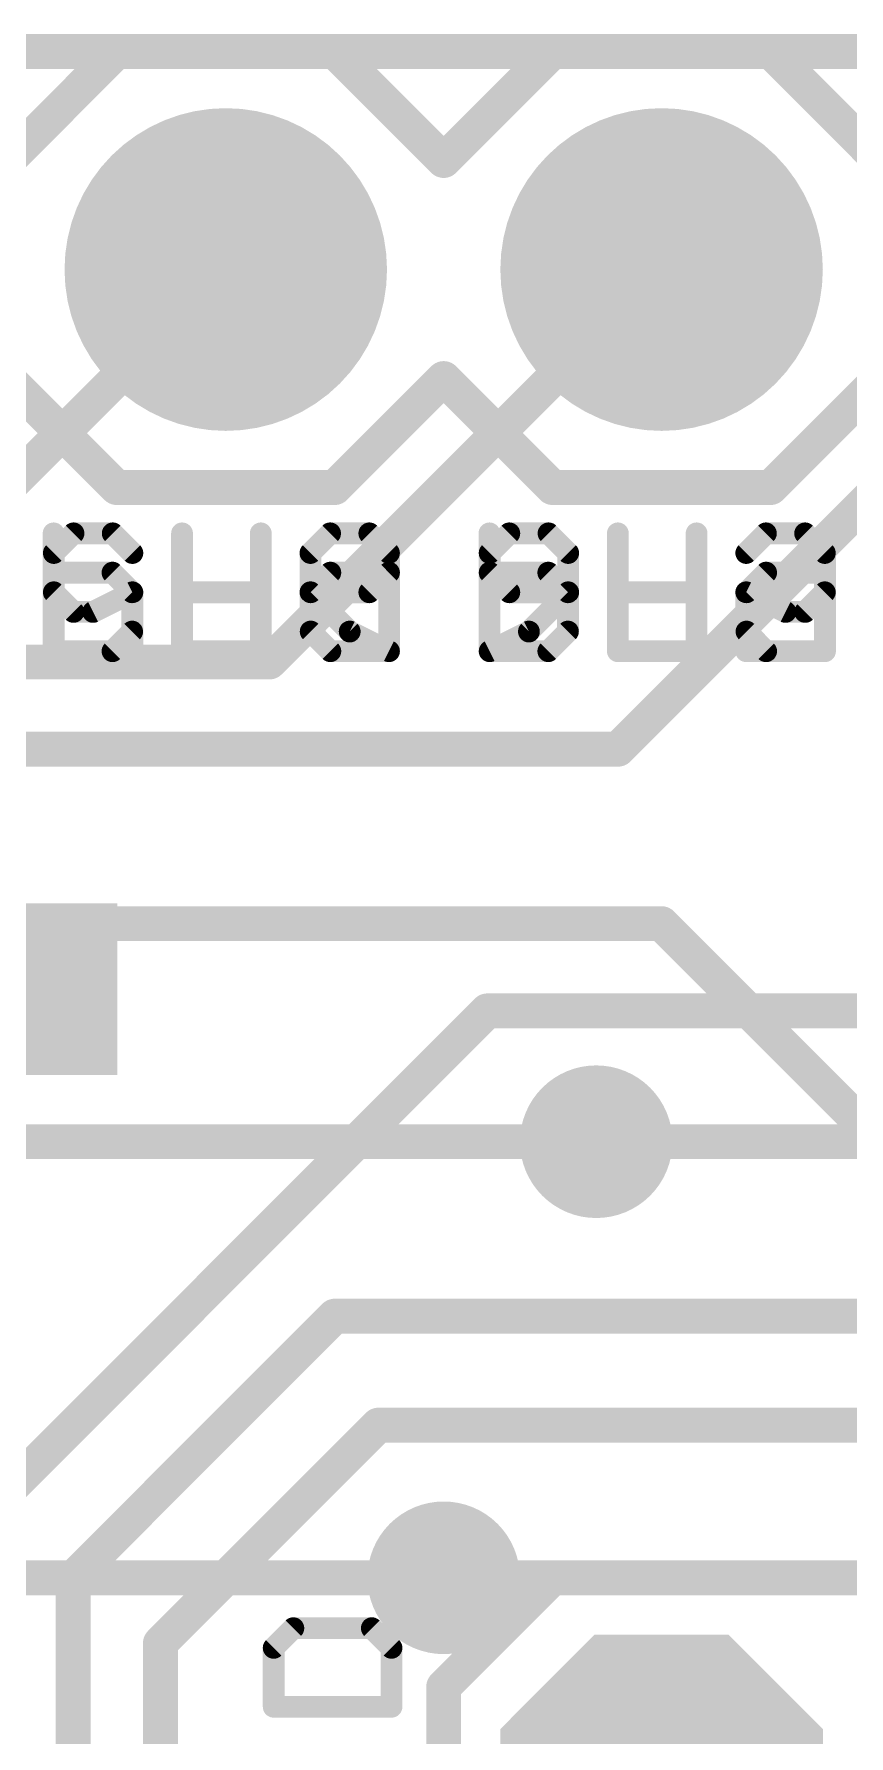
# Model space of a CAD drawing. Extents: x -0.9 to 39.5, y -0.1 to 25.5.
# Drawn here: x 26.82 to 31.57, y 15.59 to 25.5 of the extents above; entities that cross this region are included whole.
import ezdxf

# ---------------------------------------------------------------- set-up
doc = ezdxf.new("R2010")
doc.units = 0
for name, color, linetype in [('1', 12, 'CONTINUOUS'), ('16', 132, 'CONTINUOUS'), ('17', 110, 'CONTINUOUS'), ('18', 110, 'CONTINUOUS'), ('20', 53, 'CONTINUOUS'), ('21', 41, 'CONTINUOUS'), ('22', 40, 'CONTINUOUS')]:
    doc.layers.add(name, color=color, linetype=linetype)

# ---------------------------------------------------------------- blocks, each defined once
blk = doc.blocks.new('RECT')
blk.add_solid([(-0.5, -0.5), (0.5, -0.5), (-0.5, 0.5), (0.5, 0.5)])
blk = doc.blocks.new('OCTAGONP')
at = {"const_width": 0.5}
blk.add_lwpolyline([(-0.25, -0.1036), (-0.25, 0.1036), (-0.1036, 0.25), (0.1036, 0.25), (0.25, 0.1036), (0.25, -0.1036), (0.1036, -0.25), (-0.1036, -0.25), (-0.25, -0.1036), (-0.25, 0.1036)], dxfattribs=at)
blk = doc.blocks.new('ROUNDP')
at = {"const_width": 0.5}
blk.add_lwpolyline([(0, -0.25, 1), (0, 0.25, 1), (0, -0.25)], format="xyb", dxfattribs=at)
blk = doc.blocks.new('ROUNDV')
at = {"const_width": 0.5}
blk.add_lwpolyline([(0, -0.25, 1), (0, 0.25, 1), (0, -0.25)], format="xyb", dxfattribs=at)

msp = doc.modelspace()

# ---------------------------------------------------------------- linework, layer by layer
at = {"layer": '1', "const_width": 0.2032}
for points in [[(39.37, 25.4), (0, 25.4)], [(26.162, 22.352), (27.94, 24.13)], [(28.194, 21.844), (30.48, 24.13)], [(30.226, 21.336), (33.02, 24.13)], [(23.368, 21.844), (28.194, 21.844)], [(23.749, 21.336), (30.226, 21.336)], [(26.543, 16.891), (29.464, 19.812)], [(29.464, 19.812), (33.782, 19.812)], [(38.1, 19.05), (30.099, 19.05)], [(27.051, 16.51), (28.575, 18.034)], [(28.575, 18.034), (32.258, 18.034)], [(27.559, 16.129), (28.829, 17.399)], [(28.829, 17.399), (33.401, 17.399)], [(27.051, 14.859), (27.051, 16.51)], [(29.21, 16.51), (38.1, 16.51)], [(27.559, 14.605), (27.559, 16.129)]]:
    msp.add_lwpolyline(points, dxfattribs=at)
at = {"layer": '1', "const_width": 0.1016}
for points in [[(27.9759, 24.0941, 1), (27.9041, 24.1659)], [(30.5159, 24.0941, 1), (30.4441, 24.1659)], [(28.1581, 21.8799, 1), (28.2299, 21.8081)], [(28.194, 21.7932, 1), (28.194, 21.8948)], [(30.1901, 21.3719, 1), (30.2619, 21.3001)], [(30.226, 21.2852, 1), (30.226, 21.3868)], [(29.464, 19.8628, 1), (29.464, 19.7612)], [(29.4999, 19.7761, 1), (29.4281, 19.8479)], [(30.099, 19.1008, 1), (30.099, 18.9992)], [(28.575, 18.0848, 1), (28.575, 17.9832)], [(28.6109, 17.9981, 1), (28.5391, 18.0699)], [(28.829, 17.4498, 1), (28.829, 17.3482)], [(28.8649, 17.3631, 1), (28.7931, 17.4349)], [(27.1018, 16.51, 1), (27.0002, 16.51)], [(27.0151, 16.5459, 1), (27.0869, 16.4741)], [(29.21, 16.5608, 1), (29.21, 16.4592)], [(27.6098, 16.129, 1), (27.5082, 16.129)], [(27.5231, 16.1649, 1), (27.5949, 16.0931)]]:
    msp.add_lwpolyline(points, format="xyb", dxfattribs=at)
at = {"layer": '16', "const_width": 0.2032}
for points in [[(0, 25.4), (39.37, 25.4)], [(30.48, 20.32), (15.24, 20.32)], [(31.75, 19.05), (30.48, 20.32)], [(17.399, 19.05), (30.099, 19.05)], [(21.59, 16.51), (29.21, 16.51)]]:
    msp.add_lwpolyline(points, dxfattribs=at)
at = {"layer": '16', "const_width": 0.1016}
for points in [[(30.5159, 20.3559, 1), (30.4441, 20.2841)], [(30.48, 20.2692, 1), (30.48, 20.3708)], [(30.099, 18.9992, 1), (30.099, 19.1008)], [(29.21, 16.4592, 1), (29.21, 16.5608)]]:
    msp.add_lwpolyline(points, format="xyb", dxfattribs=at)
at = {"layer": '20', "const_width": 0.2032}
msp.add_lwpolyline([(39.37, 25.4), (0, 25.4)], dxfattribs=at)
at = {"layer": '21'}
for points, const_width in [([(26.9381, 22.4789), (27.0525, 22.5933)], 0.127), ([(27.0525, 22.5933), (27.2813, 22.5933)], 0.127), ([(27.2813, 22.5933), (27.3957, 22.4789)], 0.127), ([(28.1441, 22.5933), (28.1441, 21.9069)], 0.127), ([(28.8925, 22.5933), (28.8925, 21.9069)], 0.127), ([(29.5925, 22.5933), (29.4781, 22.4789)], 0.127), ([(29.8213, 22.5933), (29.5925, 22.5933)], 0.127), ([(29.9357, 22.4789), (29.8213, 22.5933)], 0.127), ([(30.6841, 22.5933), (30.6841, 21.9069)], 0.127), ([(31.4325, 22.5933), (31.4325, 21.9069)], 0.127), ([(26.9381, 22.2501), (26.9381, 22.4789)], 0.127), ([(29.4781, 22.4789), (29.4781, 22.3645)], 0.127), ([(29.9357, 22.2501), (29.9357, 22.4789)], 0.127), ([(28.4349, 22.2501), (28.5493, 22.3645)], 0.127), ([(28.5493, 22.3645), (28.8925, 22.3645)], 0.127), ([(29.4781, 22.3645), (29.5925, 22.2501)], 0.127), ([(30.9749, 22.2501), (31.0893, 22.3645)], 0.127), ([(31.0893, 22.3645), (31.4325, 22.3645)], 0.127), ([(27.0525, 22.1357), (26.9381, 22.2501)], 0.127), ([(27.3957, 22.2501), (27.1669, 22.1357)], 0.127), ([(27.3957, 21.9069), (27.3957, 22.2501)], 0.127), ([(28.1441, 22.2501), (27.9153, 22.2501)], 0.127), ([(28.4349, 22.0213), (28.4349, 22.2501)], 0.127), ([(29.5925, 22.2501), (29.9357, 22.2501)], 0.127), ([(29.7069, 22.0213), (29.9357, 22.2501)], 0.127), ([(30.6841, 22.2501), (30.4553, 22.2501)], 0.127), ([(30.9749, 22.0213), (30.9749, 22.2501)], 0.127), ([(27.1669, 22.1357), (27.0525, 22.1357)], 0.127), ([(28.5493, 21.9069), (28.4349, 22.0213)], 0.127), ([(29.4781, 21.9069), (29.7069, 22.0213)], 0.127), ([(31.0893, 21.9069), (30.9749, 22.0213)], 0.127), ([(26.9381, 21.9069), (27.3957, 21.9069)], 0.127), ([(28.1441, 21.9069), (27.6865, 21.9069)], 0.127), ([(28.8925, 21.9069), (28.5493, 21.9069)], 0.127), ([(30.6841, 21.9069), (30.2265, 21.9069)], 0.127), ([(31.4325, 21.9069), (31.0893, 21.9069)], 0.127), ([(29.21, 15.875), (29.845, 16.51)], 0.2032), ([(29.845, 16.51), (33.655, 16.51)], 0.2032), ([(29.21, 14.605), (29.21, 15.875)], 0.2032)]:
    msp.add_lwpolyline(points, dxfattribs=dict(at, const_width=const_width))
for points, const_width in [([(27.0525, 22.6251, 1), (27.0525, 22.5616)], 0.0635), ([(27.0749, 22.5708, 1), (27.03, 22.6158)], 0.0635), ([(27.3037, 22.6158, 1), (27.2588, 22.5708)], 0.0635), ([(27.2813, 22.5616, 1), (27.2813, 22.6251)], 0.0635), ([(28.1758, 22.5933, 1), (28.1123, 22.5933)], 0.0635), ([(28.9243, 22.5933, 1), (28.8608, 22.5933)], 0.0635), ([(29.5925, 22.6251, 1), (29.5925, 22.5616)], 0.0635), ([(29.6149, 22.5708, 1), (29.57, 22.6158)], 0.0635), ([(29.8437, 22.6158, 1), (29.7988, 22.5708)], 0.0635), ([(29.8213, 22.5616, 1), (29.8213, 22.6251)], 0.0635), ([(30.7158, 22.5933, 1), (30.6523, 22.5933)], 0.0635), ([(31.4642, 22.5933, 1), (31.4008, 22.5933)], 0.0635), ([(26.9698, 22.4789, 1), (26.9063, 22.4789)], 0.0635), ([(26.9156, 22.5014, 1), (26.9605, 22.4565)], 0.0635), ([(27.3732, 22.4565, 1), (27.4181, 22.5014)], 0.0635), ([(29.5098, 22.4789, 1), (29.4463, 22.4789)], 0.0635), ([(29.4556, 22.5014, 1), (29.5005, 22.4565)], 0.0635), ([(29.9674, 22.4789, 1), (29.9039, 22.4789)], 0.0635), ([(29.9132, 22.4565, 1), (29.9581, 22.5014)], 0.0635), ([(28.5493, 22.3963, 1), (28.5493, 22.3328)], 0.0635), ([(28.5718, 22.3421, 1), (28.5269, 22.387)], 0.0635), ([(28.8925, 22.3328, 1), (28.8925, 22.3963)], 0.0635), ([(29.5005, 22.387, 1), (29.4556, 22.3421)], 0.0635), ([(31.0893, 22.3963, 1), (31.0893, 22.3328)], 0.0635), ([(31.1118, 22.3421, 1), (31.0669, 22.387)], 0.0635), ([(31.4325, 22.3328, 1), (31.4325, 22.3963)], 0.0635), ([(26.9605, 22.2726, 1), (26.9156, 22.2277)], 0.0635), ([(27.4274, 22.2501, 1), (27.3639, 22.2501)], 0.0635), ([(27.4099, 22.2217, 1), (27.3815, 22.2785)], 0.0635), ([(27.9153, 22.2819, 1), (27.9153, 22.2184)], 0.0635), ([(28.1441, 22.2184, 1), (28.1441, 22.2819)], 0.0635), ([(28.4667, 22.2501, 1), (28.4032, 22.2501)], 0.0635), ([(28.4125, 22.2726, 1), (28.4574, 22.2277)], 0.0635), ([(29.4463, 22.3645, 1), (29.5098, 22.3645)], 0.0635), ([(29.5925, 22.2819, 1), (29.5925, 22.2184)], 0.0635), ([(29.57, 22.2277, 1), (29.6149, 22.2726)], 0.0635), ([(29.9581, 22.2277, 1), (29.9132, 22.2726)], 0.0635), ([(29.9357, 22.2184, 1), (29.9357, 22.2819)], 0.0635), ([(30.4553, 22.2819, 1), (30.4553, 22.2184)], 0.0635), ([(30.6841, 22.2184, 1), (30.6841, 22.2819)], 0.0635), ([(31.0067, 22.2501, 1), (30.9432, 22.2501)], 0.0635), ([(30.9525, 22.2726, 1), (30.9974, 22.2277)], 0.0635), ([(26.9063, 22.2501, 1), (26.9698, 22.2501)], 0.0635), ([(29.9039, 22.2501, 1), (29.9674, 22.2501)], 0.0635), ([(27.0525, 22.1675, 1), (27.0525, 22.104)], 0.0635), ([(27.03, 22.1133, 1), (27.0749, 22.1582)], 0.0635), ([(27.1527, 22.1641, 1), (27.1811, 22.1073)], 0.0635), ([(27.1669, 22.104, 1), (27.1669, 22.1675)], 0.0635), ([(28.4032, 22.0213, 1), (28.4667, 22.0213)], 0.0635), ([(28.4574, 22.0438, 1), (28.4125, 21.9989)], 0.0635), ([(29.6844, 22.0438, 1), (29.7293, 21.9989)], 0.0635), ([(29.7211, 21.9929, 1), (29.6927, 22.0497)], 0.0635), ([(30.9974, 22.0438, 1), (30.9525, 21.9989)], 0.0635), ([(30.9432, 22.0213, 1), (31.0067, 22.0213)], 0.0635), ([(26.9381, 21.9387, 1), (26.9381, 21.8752)], 0.0635), ([(27.3639, 21.9069, 1), (27.4274, 21.9069)], 0.0635), ([(27.3957, 21.8752, 1), (27.3957, 21.9387)], 0.0635), ([(27.6865, 21.9387, 1), (27.6865, 21.8752)], 0.0635), ([(28.1123, 21.9069, 1), (28.1758, 21.9069)], 0.0635), ([(28.1441, 21.8752, 1), (28.1441, 21.9387)], 0.0635), ([(28.5493, 21.9387, 1), (28.5493, 21.8752)], 0.0635), ([(28.5269, 21.8845, 1), (28.5718, 21.9294)], 0.0635), ([(28.8608, 21.9069, 1), (28.9243, 21.9069)], 0.0635), ([(28.8925, 21.8752, 1), (28.8925, 21.9387)], 0.0635), ([(29.4639, 21.9353, 1), (29.4923, 21.8785)], 0.0635), ([(30.2265, 21.9387, 1), (30.2265, 21.8752)], 0.0635), ([(30.6523, 21.9069, 1), (30.7158, 21.9069)], 0.0635), ([(30.6841, 21.8752, 1), (30.6841, 21.9387)], 0.0635), ([(31.0893, 21.9387, 1), (31.0893, 21.8752)], 0.0635), ([(31.0669, 21.8845, 1), (31.1118, 21.9294)], 0.0635), ([(31.4008, 21.9069, 1), (31.4642, 21.9069)], 0.0635), ([(31.4325, 21.8752, 1), (31.4325, 21.9387)], 0.0635), ([(29.845, 16.5608, 1), (29.845, 16.4592)], 0.1016), ([(29.8809, 16.4741, 1), (29.8091, 16.5459)], 0.1016), ([(29.2608, 15.875, 1), (29.1592, 15.875)], 0.1016), ([(29.1741, 15.9109, 1), (29.2459, 15.8391)], 0.1016)]:
    msp.add_lwpolyline(points, format="xyb", dxfattribs=dict(at, const_width=const_width))
at = {"layer": '22'}
for points, const_width in [([(26.67, 24.765), (27.305, 25.4)], 0.2032), ([(28.575, 25.4), (27.305, 25.4)], 0.2032), ([(29.21, 24.765), (28.575, 25.4)], 0.2032), ([(29.21, 24.765), (29.845, 25.4)], 0.2032), ([(31.115, 25.4), (29.845, 25.4)], 0.2032), ([(31.75, 24.765), (31.115, 25.4)], 0.2032), ([(27.305, 22.86), (26.67, 23.495)], 0.2032), ([(28.575, 22.86), (29.21, 23.495)], 0.2032), ([(29.845, 22.86), (29.21, 23.495)], 0.2032), ([(31.115, 22.86), (31.75, 23.495)], 0.2032), ([(27.305, 22.86), (28.575, 22.86)], 0.2032), ([(29.845, 22.86), (31.115, 22.86)], 0.2032), ([(26.9367, 22.5933), (26.9367, 21.9069)], 0.127), ([(27.6851, 22.5933), (27.6851, 21.9069)], 0.127), ([(28.4335, 22.4789), (28.5479, 22.5933)], 0.127), ([(28.5479, 22.5933), (28.7767, 22.5933)], 0.127), ([(28.7767, 22.5933), (28.8911, 22.4789)], 0.127), ([(29.4767, 22.5933), (29.4767, 21.9069)], 0.127), ([(30.2251, 22.5933), (30.2251, 21.9069)], 0.127), ([(31.0879, 22.5933), (30.9735, 22.4789)], 0.127), ([(31.3167, 22.5933), (31.0879, 22.5933)], 0.127), ([(31.4311, 22.4789), (31.3167, 22.5933)], 0.127), ([(28.4335, 22.2501), (28.4335, 22.4789)], 0.127), ([(28.8911, 22.4789), (28.8911, 22.3645)], 0.127), ([(31.4311, 22.2501), (31.4311, 22.4789)], 0.127), ([(27.2799, 22.3645), (26.9367, 22.3645)], 0.127), ([(27.3943, 22.2501), (27.2799, 22.3645)], 0.127), ([(28.8911, 22.3645), (28.7767, 22.2501)], 0.127), ([(29.8199, 22.3645), (29.4767, 22.3645)], 0.127), ([(29.9343, 22.2501), (29.8199, 22.3645)], 0.127), ([(27.3943, 22.0213), (27.3943, 22.2501)], 0.127), ([(27.6851, 22.2501), (27.9139, 22.2501)], 0.127), ([(28.6623, 22.0213), (28.4335, 22.2501)], 0.127), ([(28.7767, 22.2501), (28.4335, 22.2501)], 0.127), ([(29.9343, 22.0213), (29.9343, 22.2501)], 0.127), ([(30.2251, 22.2501), (30.4539, 22.2501)], 0.127), ([(30.9735, 21.9069), (30.9735, 22.2501)], 0.127), ([(30.9735, 22.2501), (31.2023, 22.1357)], 0.127), ([(31.3167, 22.1357), (31.4311, 22.2501)], 0.127), ([(31.2023, 22.1357), (31.3167, 22.1357)], 0.127), ([(27.2799, 21.9069), (27.3943, 22.0213)], 0.127), ([(28.8911, 21.9069), (28.6623, 22.0213)], 0.127), ([(29.8199, 21.9069), (29.9343, 22.0213)], 0.127), ([(26.9367, 21.9069), (27.2799, 21.9069)], 0.127), ([(27.6851, 21.9069), (28.1427, 21.9069)], 0.127), ([(29.4767, 21.9069), (29.8199, 21.9069)], 0.127), ([(30.2251, 21.9069), (30.6827, 21.9069)], 0.127), ([(31.4311, 21.9069), (30.9735, 21.9069)], 0.127), ([(28.2194, 16.1021), (28.3338, 16.2165)], 0.127), ([(28.3338, 16.2165), (28.7914, 16.2165)], 0.127), ([(28.7914, 16.2165), (28.9058, 16.1021)], 0.127), ([(28.2194, 15.7589), (28.2194, 16.1021)], 0.127), ([(28.9058, 16.1021), (28.9058, 15.7589)], 0.127), ([(28.9058, 15.7589), (28.2194, 15.7589)], 0.127)]:
    msp.add_lwpolyline(points, dxfattribs=dict(at, const_width=const_width))
for points, const_width in [([(27.305, 25.4508, 1), (27.305, 25.3492)], 0.1016), ([(27.3409, 25.3641, 1), (27.2691, 25.4359)], 0.1016), ([(28.6109, 25.4359, 1), (28.5391, 25.3641)], 0.1016), ([(28.575, 25.3492, 1), (28.575, 25.4508)], 0.1016), ([(29.845, 25.4508, 1), (29.845, 25.3492)], 0.1016), ([(29.8809, 25.3641, 1), (29.8091, 25.4359)], 0.1016), ([(31.1509, 25.4359, 1), (31.0791, 25.3641)], 0.1016), ([(31.115, 25.3492, 1), (31.115, 25.4508)], 0.1016), ([(29.1741, 24.8009, 1), (29.2459, 24.7291)], 0.1016), ([(29.1741, 24.7291, 1), (29.2459, 24.8009)], 0.1016), ([(29.2459, 23.5309, 1), (29.1741, 23.4591)], 0.1016), ([(29.2459, 23.4591, 1), (29.1741, 23.5309)], 0.1016), ([(27.305, 22.9108, 1), (27.305, 22.8092)], 0.1016), ([(27.2691, 22.8241, 1), (27.3409, 22.8959)], 0.1016), ([(28.5391, 22.8959, 1), (28.6109, 22.8241)], 0.1016), ([(28.575, 22.8092, 1), (28.575, 22.9108)], 0.1016), ([(29.845, 22.9108, 1), (29.845, 22.8092)], 0.1016), ([(29.8091, 22.8241, 1), (29.8809, 22.8959)], 0.1016), ([(31.0791, 22.8959, 1), (31.1509, 22.8241)], 0.1016), ([(31.115, 22.8092, 1), (31.115, 22.9108)], 0.1016), ([(26.9685, 22.5933, 1), (26.905, 22.5933)], 0.0635), ([(27.7169, 22.5933, 1), (27.6534, 22.5933)], 0.0635), ([(28.5479, 22.6251, 1), (28.5479, 22.5616)], 0.0635), ([(28.5704, 22.5708, 1), (28.5255, 22.6158)], 0.0635), ([(28.7992, 22.6158, 1), (28.7543, 22.5708)], 0.0635), ([(28.7767, 22.5616, 1), (28.7767, 22.6251)], 0.0635), ([(29.5084, 22.5933, 1), (29.445, 22.5933)], 0.0635), ([(30.2569, 22.5933, 1), (30.1934, 22.5933)], 0.0635), ([(31.0879, 22.6251, 1), (31.0879, 22.5616)], 0.0635), ([(31.1104, 22.5708, 1), (31.0655, 22.6158)], 0.0635), ([(31.3392, 22.6158, 1), (31.2943, 22.5708)], 0.0635), ([(31.3167, 22.5616, 1), (31.3167, 22.6251)], 0.0635), ([(28.4653, 22.4789, 1), (28.4018, 22.4789)], 0.0635), ([(28.4111, 22.5014, 1), (28.456, 22.4565)], 0.0635), ([(28.9229, 22.4789, 1), (28.8594, 22.4789)], 0.0635), ([(28.8687, 22.4565, 1), (28.9136, 22.5014)], 0.0635), ([(30.9511, 22.5014, 1), (30.996, 22.4565)], 0.0635), ([(31.4629, 22.4789, 1), (31.3994, 22.4789)], 0.0635), ([(31.4087, 22.4565, 1), (31.4536, 22.5014)], 0.0635), ([(26.9367, 22.3963, 1), (26.9367, 22.3328)], 0.0635), ([(27.3023, 22.387, 1), (27.2574, 22.3421)], 0.0635), ([(27.2799, 22.3328, 1), (27.2799, 22.3963)], 0.0635), ([(28.9136, 22.3421, 1), (28.8687, 22.387)], 0.0635), ([(29.4767, 22.3963, 1), (29.4767, 22.3328)], 0.0635), ([(29.8423, 22.387, 1), (29.7974, 22.3421)], 0.0635), ([(29.8199, 22.3328, 1), (29.8199, 22.3963)], 0.0635), ([(27.426, 22.2501, 1), (27.3625, 22.2501)], 0.0635), ([(27.3718, 22.2277, 1), (27.4167, 22.2726)], 0.0635), ([(27.6851, 22.2819, 1), (27.6851, 22.2184)], 0.0635), ([(27.9139, 22.2184, 1), (27.9139, 22.2819)], 0.0635), ([(28.4335, 22.2819, 1), (28.4335, 22.2184)], 0.0635), ([(28.456, 22.2726, 1), (28.4111, 22.2277)], 0.0635), ([(28.7543, 22.2726, 1), (28.7992, 22.2277)], 0.0635), ([(28.7767, 22.2184, 1), (28.7767, 22.2819)], 0.0635), ([(28.8594, 22.3645, 1), (28.9229, 22.3645)], 0.0635), ([(29.966, 22.2501, 1), (29.9025, 22.2501)], 0.0635), ([(29.9118, 22.2277, 1), (29.9567, 22.2726)], 0.0635), ([(30.2251, 22.2819, 1), (30.2251, 22.2184)], 0.0635), ([(30.4539, 22.2184, 1), (30.4539, 22.2819)], 0.0635), ([(30.9877, 22.2785, 1), (30.9593, 22.2217)], 0.0635), ([(31.0053, 22.2501, 1), (30.9418, 22.2501)], 0.0635), ([(31.4536, 22.2277, 1), (31.4087, 22.2726)], 0.0635), ([(28.4018, 22.2501, 1), (28.4653, 22.2501)], 0.0635), ([(31.3994, 22.2501, 1), (31.4629, 22.2501)], 0.0635), ([(31.2023, 22.1675, 1), (31.2023, 22.104)], 0.0635), ([(31.1881, 22.1073, 1), (31.2165, 22.1641)], 0.0635), ([(31.2943, 22.1582, 1), (31.3392, 22.1133)], 0.0635), ([(31.3167, 22.104, 1), (31.3167, 22.1675)], 0.0635), ([(27.3625, 22.0213, 1), (27.426, 22.0213)], 0.0635), ([(27.4167, 21.9989, 1), (27.3718, 22.0438)], 0.0635), ([(28.6765, 22.0497, 1), (28.6481, 21.9929)], 0.0635), ([(28.6399, 21.9989, 1), (28.6848, 22.0438)], 0.0635), ([(29.9025, 22.0213, 1), (29.966, 22.0213)], 0.0635), ([(29.9567, 21.9989, 1), (29.9118, 22.0438)], 0.0635), ([(26.9367, 21.9387, 1), (26.9367, 21.8752)], 0.0635), ([(26.905, 21.9069, 1), (26.9685, 21.9069)], 0.0635), ([(27.2574, 21.9294, 1), (27.3023, 21.8845)], 0.0635), ([(27.2799, 21.8752, 1), (27.2799, 21.9387)], 0.0635), ([(27.6851, 21.9387, 1), (27.6851, 21.8752)], 0.0635), ([(27.6534, 21.9069, 1), (27.7169, 21.9069)], 0.0635), ([(28.1427, 21.8752, 1), (28.1427, 21.9387)], 0.0635), ([(28.8769, 21.8785, 1), (28.9053, 21.9353)], 0.0635), ([(29.4767, 21.9387, 1), (29.4767, 21.8752)], 0.0635), ([(29.445, 21.9069, 1), (29.5084, 21.9069)], 0.0635), ([(29.7974, 21.9294, 1), (29.8423, 21.8845)], 0.0635), ([(29.8199, 21.8752, 1), (29.8199, 21.9387)], 0.0635), ([(30.2251, 21.9387, 1), (30.2251, 21.8752)], 0.0635), ([(30.1934, 21.9069, 1), (30.2569, 21.9069)], 0.0635), ([(30.6827, 21.8752, 1), (30.6827, 21.9387)], 0.0635), ([(30.9735, 21.9387, 1), (30.9735, 21.8752)], 0.0635), ([(30.9418, 21.9069, 1), (31.0053, 21.9069)], 0.0635), ([(31.4311, 21.8752, 1), (31.4311, 21.9387)], 0.0635), ([(28.3338, 16.2483, 1), (28.3338, 16.1848)], 0.0635), ([(28.3562, 16.1941, 1), (28.3113, 16.239)], 0.0635), ([(28.8138, 16.239, 1), (28.7689, 16.1941)], 0.0635), ([(28.7914, 16.1848, 1), (28.7914, 16.2483)], 0.0635), ([(28.2511, 16.1021, 1), (28.1877, 16.1021)], 0.0635), ([(28.9375, 16.1021, 1), (28.874, 16.1021)], 0.0635), ([(28.1969, 16.1246, 1), (28.2419, 16.0797)], 0.0635), ([(28.8833, 16.0797, 1), (28.9282, 16.1246)], 0.0635), ([(28.2194, 15.7907, 1), (28.2194, 15.7272)], 0.0635), ([(28.1877, 15.7589, 1), (28.2511, 15.7589)], 0.0635), ([(28.874, 15.7589, 1), (28.9375, 15.7589)], 0.0635), ([(28.9058, 15.7272, 1), (28.9058, 15.7907)], 0.0635)]:
    msp.add_lwpolyline(points, format="xyb", dxfattribs=dict(at, const_width=const_width))

# ---------------------------------------------------------------- block references
at = {"layer": '1', "xscale": 1.1}
msp.add_blockref('RECT', (26.758, 19.939), dxfattribs=at)
at = {"layer": '17', "xscale": 1.8796, "yscale": 1.8796}
for name, p, rotation in [('ROUNDP', (27.94, 24.13), 270), ('ROUNDP', (27.94, 24.13), 270), ('ROUNDP', (30.48, 24.13), 270), ('ROUNDP', (30.48, 24.13), 270), ('OCTAGONP', (30.48, 15.24), 90), ('OCTAGONP', (30.48, 15.24), 90)]:
    msp.add_blockref(name, p, dxfattribs=dict(at, rotation=rotation))
at = {"layer": '18', "xscale": 0.889, "yscale": 0.889}
for p in [(30.099, 19.05), (30.099, 19.05), (29.21, 16.51), (29.21, 16.51)]:
    msp.add_blockref('ROUNDV', p, dxfattribs=at)

doc.saveas('drawing.dxf')
